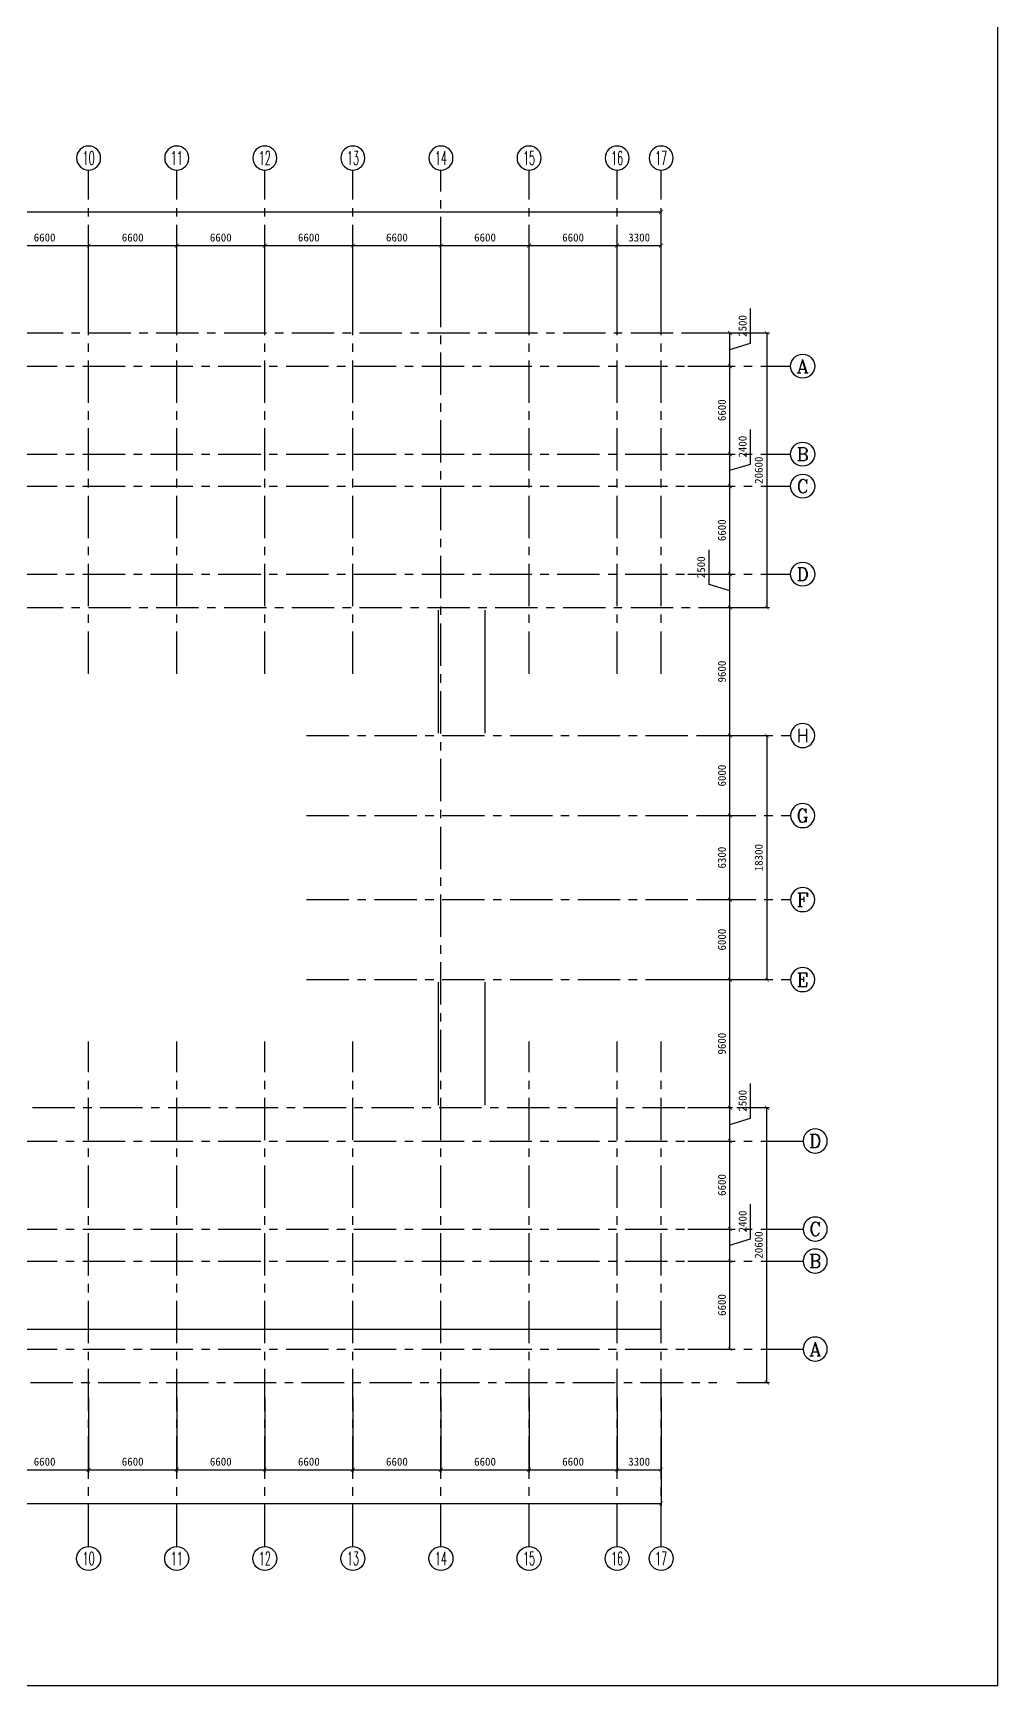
# Model space of a CAD drawing. Extents: x -738708 to 1376724, y 0 to 1572010.
# Drawn here: x 538767 to 611061, y 753489 to 877433 of the extents above; entities that cross this region are included whole.
import ezdxf
from ezdxf.enums import TextEntityAlignment as Align

# ---------------------------------------------------------------- set-up
doc = ezdxf.new("R2010")
doc.units = 0
doc.linetypes.add('CENTER', pattern=[50.8, 31.75, -6.35, 6.35, -6.35])
doc.layers.get('0').update_dxf_attribs({"linetype": 'CONTINUOUS'})
doc.layers.get('DEFPOINTS').update_dxf_attribs({"linetype": 'CONTINUOUS'})
for name, color, linetype in [('AXIS', 7, 'CONTINUOUS'), ('墙基线', 7, 'CONTINUOUS'), ('标注', 7, 'CONTINUOUS'), ('轴线', 1, 'CENTER'), ('轴线号', 7, 'CONTINUOUS')]:
    doc.layers.add(name, color=color, linetype=linetype)
doc.styles.add('COMPLEX', font='COMPLEX')
doc.dimstyles.new('ISO-25', dxfattribs={"dimtxt": 600, "dimasz": 300, "dimexe": 200, "dimexo": 2000, "dimgap": 300, "dimtad": 1, "dimdec": 0, "dimtxsty": 'STANDARD', "dimblk": 'ARCHTICK', "dimcen": 2.5, "dimazin": 3, "dimtfac": 1, "dimtdec": 0, "dimtmove": 0, "dimatfit": 3})

# ---------------------------------------------------------------- blocks, each defined once
blk = doc.blocks.new('_ARCHTICK')
at = {"color": 0, "linetype": 'BYBLOCK', "const_width": 0.15}
blk.add_lwpolyline([(-0.5, -0.5), (0.5, 0.5)], dxfattribs=at)
blk = doc.blocks.new('*D244')
at = {"layer": 'DEFPOINTS', "color": 0}
for p in [(569330, 861499), (562730, 854104), (569330, 854104)]:
    blk.add_point(p, dxfattribs=at)
at = {"layer": '标注', "color": 0}
for p, q in [((562730, 856104), (562730, 861699)), ((562730, 861499), (569330, 861499)), ((569330, 856104), (569330, 861699))]:
    blk.add_line(p, q, dxfattribs=at)
at = {"layer": '标注', "color": 0, "xscale": 300, "yscale": 300, "zscale": 300, "rotation": 180}
blk.add_blockref('_ARCHTICK', (562730, 861499), dxfattribs=at)
at = {"layer": '标注', "color": 0, "xscale": 300, "yscale": 300, "zscale": 300}
blk.add_blockref('_ARCHTICK', (569330, 861499), dxfattribs=at)
at = {"layer": '标注', "color": 0, "insert": (566030, 862099), "char_height": 600, "attachment_point": 5}
blk.add_mtext('6600', dxfattribs=at)
blk = doc.blocks.new('*D245')
at = {"layer": 'DEFPOINTS', "color": 0}
for p in [(562730, 777100), (569330, 777100), (569330, 769705)]:
    blk.add_point(p, dxfattribs=at)
at = {"layer": '标注', "color": 0}
for p, q in [((562730, 775100), (562730, 769505)), ((569330, 775100), (569330, 769505)), ((562730, 769705), (569330, 769705))]:
    blk.add_line(p, q, dxfattribs=at)
at = {"layer": '标注', "color": 0, "xscale": 300, "yscale": 300, "zscale": 300, "rotation": 180}
blk.add_blockref('_ARCHTICK', (562730, 769705), dxfattribs=at)
at = {"layer": '标注', "color": 0, "xscale": 300, "yscale": 300, "zscale": 300}
blk.add_blockref('_ARCHTICK', (569330, 769705), dxfattribs=at)
at = {"layer": '标注', "color": 0, "insert": (566030, 770305), "char_height": 600, "attachment_point": 5}
blk.add_mtext('6600', dxfattribs=at)
blk = doc.blocks.new('*D250')
at = {"layer": 'DEFPOINTS', "color": 0}
for p in [(536330, 777100), (542930, 777100), (542930, 769705)]:
    blk.add_point(p, dxfattribs=at)
at = {"layer": '标注', "color": 0}
for p, q in [((536330, 775100), (536330, 769505)), ((542930, 775100), (542930, 769505)), ((536330, 769705), (542930, 769705))]:
    blk.add_line(p, q, dxfattribs=at)
at = {"layer": '标注', "color": 0, "xscale": 300, "yscale": 300, "zscale": 300, "rotation": 180}
blk.add_blockref('_ARCHTICK', (536330, 769705), dxfattribs=at)
at = {"layer": '标注', "color": 0, "xscale": 300, "yscale": 300, "zscale": 300}
blk.add_blockref('_ARCHTICK', (542930, 769705), dxfattribs=at)
at = {"layer": '标注', "color": 0, "insert": (539630, 770305), "char_height": 600, "attachment_point": 5}
blk.add_mtext('6600', dxfattribs=at)
blk = doc.blocks.new('*D255')
at = {"layer": 'DEFPOINTS', "color": 0}
for p in [(549530, 777100), (556130, 777100), (556130, 769705)]:
    blk.add_point(p, dxfattribs=at)
at = {"layer": '标注', "color": 0}
for p, q in [((549530, 775100), (549530, 769505)), ((556130, 775100), (556130, 769505)), ((549530, 769705), (556130, 769705))]:
    blk.add_line(p, q, dxfattribs=at)
at = {"layer": '标注', "color": 0, "xscale": 300, "yscale": 300, "zscale": 300, "rotation": 180}
blk.add_blockref('_ARCHTICK', (549530, 769705), dxfattribs=at)
at = {"layer": '标注', "color": 0, "xscale": 300, "yscale": 300, "zscale": 300}
blk.add_blockref('_ARCHTICK', (556130, 769705), dxfattribs=at)
at = {"layer": '标注', "color": 0, "insert": (552830, 770305), "char_height": 600, "attachment_point": 5}
blk.add_mtext('6600', dxfattribs=at)
blk = doc.blocks.new('*D256')
at = {"layer": 'DEFPOINTS', "color": 0}
for p in [(542930, 777100), (549530, 777100), (549530, 769705)]:
    blk.add_point(p, dxfattribs=at)
at = {"layer": '标注', "color": 0}
for p, q in [((542930, 775100), (542930, 769505)), ((549530, 775100), (549530, 769505)), ((542930, 769705), (549530, 769705))]:
    blk.add_line(p, q, dxfattribs=at)
at = {"layer": '标注', "color": 0, "xscale": 300, "yscale": 300, "zscale": 300, "rotation": 180}
blk.add_blockref('_ARCHTICK', (542930, 769705), dxfattribs=at)
at = {"layer": '标注', "color": 0, "xscale": 300, "yscale": 300, "zscale": 300}
blk.add_blockref('_ARCHTICK', (549530, 769705), dxfattribs=at)
at = {"layer": '标注', "color": 0, "insert": (546230, 770305), "char_height": 600, "attachment_point": 5}
blk.add_mtext('6600', dxfattribs=at)
blk = doc.blocks.new('*D257')
at = {"layer": 'DEFPOINTS', "color": 0}
for p in [(556130, 777100), (562730, 777100), (562730, 769705)]:
    blk.add_point(p, dxfattribs=at)
at = {"layer": '标注', "color": 0}
for p, q in [((556130, 775100), (556130, 769505)), ((562730, 775100), (562730, 769505)), ((556130, 769705), (562730, 769705))]:
    blk.add_line(p, q, dxfattribs=at)
at = {"layer": '标注', "color": 0, "xscale": 300, "yscale": 300, "zscale": 300, "rotation": 180}
blk.add_blockref('_ARCHTICK', (556130, 769705), dxfattribs=at)
at = {"layer": '标注', "color": 0, "xscale": 300, "yscale": 300, "zscale": 300}
blk.add_blockref('_ARCHTICK', (562730, 769705), dxfattribs=at)
at = {"layer": '标注', "color": 0, "insert": (559430, 770305), "char_height": 600, "attachment_point": 5}
blk.add_mtext('6600', dxfattribs=at)
blk = doc.blocks.new('*D268')
at = {"layer": 'DEFPOINTS', "color": 0}
for p in [(549530, 861499), (542930, 854104), (549530, 854104)]:
    blk.add_point(p, dxfattribs=at)
at = {"layer": '标注', "color": 0}
for p, q in [((542930, 856104), (542930, 861699)), ((542930, 861499), (549530, 861499)), ((549530, 856104), (549530, 861699))]:
    blk.add_line(p, q, dxfattribs=at)
at = {"layer": '标注', "color": 0, "xscale": 300, "yscale": 300, "zscale": 300, "rotation": 180}
blk.add_blockref('_ARCHTICK', (542930, 861499), dxfattribs=at)
at = {"layer": '标注', "color": 0, "xscale": 300, "yscale": 300, "zscale": 300}
blk.add_blockref('_ARCHTICK', (549530, 861499), dxfattribs=at)
at = {"layer": '标注', "color": 0, "insert": (546230, 862099), "char_height": 600, "attachment_point": 5}
blk.add_mtext('6600', dxfattribs=at)
blk = doc.blocks.new('*D269')
at = {"layer": 'DEFPOINTS', "color": 0}
for p in [(556130, 861499), (549530, 854104), (556130, 854104)]:
    blk.add_point(p, dxfattribs=at)
at = {"layer": '标注', "color": 0}
for p, q in [((549530, 856104), (549530, 861699)), ((549530, 861499), (556130, 861499)), ((556130, 856104), (556130, 861699))]:
    blk.add_line(p, q, dxfattribs=at)
at = {"layer": '标注', "color": 0, "xscale": 300, "yscale": 300, "zscale": 300, "rotation": 180}
blk.add_blockref('_ARCHTICK', (549530, 861499), dxfattribs=at)
at = {"layer": '标注', "color": 0, "xscale": 300, "yscale": 300, "zscale": 300}
blk.add_blockref('_ARCHTICK', (556130, 861499), dxfattribs=at)
at = {"layer": '标注', "color": 0, "insert": (552830, 862099), "char_height": 600, "attachment_point": 5}
blk.add_mtext('6600', dxfattribs=at)
blk = doc.blocks.new('*D270')
at = {"layer": 'DEFPOINTS', "color": 0}
for p in [(562730, 861499), (556130, 854104), (562730, 854104)]:
    blk.add_point(p, dxfattribs=at)
at = {"layer": '标注', "color": 0}
for p, q in [((556130, 856104), (556130, 861699)), ((556130, 861499), (562730, 861499)), ((562730, 856104), (562730, 861699))]:
    blk.add_line(p, q, dxfattribs=at)
at = {"layer": '标注', "color": 0, "xscale": 300, "yscale": 300, "zscale": 300, "rotation": 180}
blk.add_blockref('_ARCHTICK', (556130, 861499), dxfattribs=at)
at = {"layer": '标注', "color": 0, "xscale": 300, "yscale": 300, "zscale": 300}
blk.add_blockref('_ARCHTICK', (562730, 861499), dxfattribs=at)
at = {"layer": '标注', "color": 0, "insert": (559430, 862099), "char_height": 600, "attachment_point": 5}
blk.add_mtext('6600', dxfattribs=at)
blk = doc.blocks.new('*D275')
at = {"layer": 'DEFPOINTS', "color": 0}
for p in [(542930, 861499), (536330, 854104), (542930, 854104)]:
    blk.add_point(p, dxfattribs=at)
at = {"layer": '标注', "color": 0}
for p, q in [((536330, 856104), (536330, 861699)), ((536330, 861499), (542930, 861499)), ((542930, 856104), (542930, 861699))]:
    blk.add_line(p, q, dxfattribs=at)
at = {"layer": '标注', "color": 0, "xscale": 300, "yscale": 300, "zscale": 300, "rotation": 180}
blk.add_blockref('_ARCHTICK', (536330, 861499), dxfattribs=at)
at = {"layer": '标注', "color": 0, "xscale": 300, "yscale": 300, "zscale": 300}
blk.add_blockref('_ARCHTICK', (542930, 861499), dxfattribs=at)
at = {"layer": '标注', "color": 0, "insert": (539630, 862099), "char_height": 600, "attachment_point": 5}
blk.add_mtext('6600', dxfattribs=at)
blk = doc.blocks.new('*D312')
at = {"layer": 'DEFPOINTS', "color": 0}
for p in [(590981, 818752), (590981, 818752), (590981, 812452)]:
    blk.add_point(p, dxfattribs=at)
at = {"layer": '标注', "color": 0}
for p, q in [((588981, 818752), (590781, 818752)), ((590981, 812452), (590981, 818752)), ((588981, 812452), (590781, 812452))]:
    blk.add_line(p, q, dxfattribs=at)
at = {"layer": '标注', "color": 0, "xscale": 300, "yscale": 300, "zscale": 300}
for p, rotation in [((590981, 818752), 90), ((590981, 812452), 270)]:
    blk.add_blockref('_ARCHTICK', p, dxfattribs=dict(at, rotation=rotation))
at = {"layer": '标注', "color": 0, "insert": (590381, 815602), "char_height": 600, "attachment_point": 5, "rotation": 90}
blk.add_mtext('6300', dxfattribs=at)
blk = doc.blocks.new('*D277')
at = {"layer": 'DEFPOINTS', "color": 0}
for p in [(582530, 777100), (585830, 777100), (585830, 769705)]:
    blk.add_point(p, dxfattribs=at)
at = {"layer": '标注', "color": 0}
for p, q in [((582530, 775100), (582530, 769505)), ((585830, 775100), (585830, 769505)), ((582530, 769705), (585830, 769705))]:
    blk.add_line(p, q, dxfattribs=at)
at = {"layer": '标注', "color": 0, "xscale": 300, "yscale": 300, "zscale": 300, "rotation": 180}
blk.add_blockref('_ARCHTICK', (582530, 769705), dxfattribs=at)
at = {"layer": '标注', "color": 0, "xscale": 300, "yscale": 300, "zscale": 300}
blk.add_blockref('_ARCHTICK', (585830, 769705), dxfattribs=at)
at = {"layer": '标注', "color": 0, "insert": (584180, 770305), "char_height": 600, "attachment_point": 5}
blk.add_mtext('3300', dxfattribs=at)
blk = doc.blocks.new('*D278')
at = {"layer": 'DEFPOINTS', "color": 0}
for p in [(575930, 777100), (582530, 777100), (582530, 769705)]:
    blk.add_point(p, dxfattribs=at)
at = {"layer": '标注', "color": 0}
for p, q in [((575930, 775100), (575930, 769505)), ((582530, 775100), (582530, 769505)), ((575930, 769705), (582530, 769705))]:
    blk.add_line(p, q, dxfattribs=at)
at = {"layer": '标注', "color": 0, "xscale": 300, "yscale": 300, "zscale": 300, "rotation": 180}
blk.add_blockref('_ARCHTICK', (575930, 769705), dxfattribs=at)
at = {"layer": '标注', "color": 0, "xscale": 300, "yscale": 300, "zscale": 300}
blk.add_blockref('_ARCHTICK', (582530, 769705), dxfattribs=at)
at = {"layer": '标注', "color": 0, "insert": (579230, 770305), "char_height": 600, "attachment_point": 5}
blk.add_mtext('6600', dxfattribs=at)
blk = doc.blocks.new('*D279')
at = {"layer": 'DEFPOINTS', "color": 0}
for p in [(569330, 777100), (575930, 777100), (575930, 769705)]:
    blk.add_point(p, dxfattribs=at)
at = {"layer": '标注', "color": 0}
for p, q in [((569330, 775100), (569330, 769505)), ((575930, 775100), (575930, 769505)), ((569330, 769705), (575930, 769705))]:
    blk.add_line(p, q, dxfattribs=at)
at = {"layer": '标注', "color": 0, "xscale": 300, "yscale": 300, "zscale": 300, "rotation": 180}
blk.add_blockref('_ARCHTICK', (569330, 769705), dxfattribs=at)
at = {"layer": '标注', "color": 0, "xscale": 300, "yscale": 300, "zscale": 300}
blk.add_blockref('_ARCHTICK', (575930, 769705), dxfattribs=at)
at = {"layer": '标注', "color": 0, "insert": (572630, 770305), "char_height": 600, "attachment_point": 5}
blk.add_mtext('6600', dxfattribs=at)
blk = doc.blocks.new('*D280')
at = {"layer": 'DEFPOINTS', "color": 0}
for p in [(585830, 796852), (590981, 796852), (585830, 794352)]:
    blk.add_point(p, dxfattribs=at)
at = {"layer": '标注', "color": 0}
for p, q in [((592531, 796067), (592531, 798667)), ((587830, 796852), (591181, 796852)), ((590981, 794352), (590981, 796852)), ((590981, 795602), (592531, 796067)), ((587830, 794352), (591181, 794352))]:
    blk.add_line(p, q, dxfattribs=at)
at = {"layer": '标注', "color": 0, "xscale": 300, "yscale": 300, "zscale": 300}
for p, rotation in [((590981, 796852), 90), ((590981, 794352), 270)]:
    blk.add_blockref('_ARCHTICK', p, dxfattribs=dict(at, rotation=rotation))
at = {"layer": '标注', "color": 0, "insert": (591931, 797367), "char_height": 600, "attachment_point": 5, "rotation": 90}
blk.add_mtext('2500', dxfattribs=at)
blk = doc.blocks.new('*D281')
at = {"layer": 'DEFPOINTS', "color": 0}
for p in [(585830, 787752), (590981, 787752), (585830, 785352)]:
    blk.add_point(p, dxfattribs=at)
at = {"layer": '标注', "color": 0}
for p, q in [((592531, 787017), (592531, 789617)), ((587830, 787752), (591181, 787752)), ((590981, 785352), (590981, 787752)), ((590981, 786552), (592531, 787017)), ((587830, 785352), (591181, 785352))]:
    blk.add_line(p, q, dxfattribs=at)
at = {"layer": '标注', "color": 0, "xscale": 300, "yscale": 300, "zscale": 300}
for p, rotation in [((590981, 787752), 90), ((590981, 785352), 270)]:
    blk.add_blockref('_ARCHTICK', p, dxfattribs=dict(at, rotation=rotation))
at = {"layer": '标注', "color": 0, "insert": (591931, 788317), "char_height": 600, "attachment_point": 5, "rotation": 90}
blk.add_mtext('2400', dxfattribs=at)
blk = doc.blocks.new('*D283')
at = {"layer": 'DEFPOINTS', "color": 0}
for p in [(585830, 794352), (590981, 794352), (585830, 787752)]:
    blk.add_point(p, dxfattribs=at)
at = {"layer": '标注', "color": 0}
for p, q in [((587830, 794352), (591181, 794352)), ((590981, 787752), (590981, 794352)), ((587830, 787752), (591181, 787752))]:
    blk.add_line(p, q, dxfattribs=at)
at = {"layer": '标注', "color": 0, "xscale": 300, "yscale": 300, "zscale": 300}
for p, rotation in [((590981, 794352), 90), ((590981, 787752), 270)]:
    blk.add_blockref('_ARCHTICK', p, dxfattribs=dict(at, rotation=rotation))
at = {"layer": '标注', "color": 0, "insert": (590381, 791052), "char_height": 600, "attachment_point": 5, "rotation": 90}
blk.add_mtext('6600', dxfattribs=at)
blk = doc.blocks.new('*D314')
at = {"layer": 'DEFPOINTS', "color": 0}
for p in [(590981, 812452), (591131, 812452), (590981, 806452)]:
    blk.add_point(p, dxfattribs=at)
at = {"layer": '标注', "color": 0}
for p, q in [((589131, 812452), (590781, 812452)), ((590981, 806452), (590981, 812452)), ((588981, 806452), (590781, 806452))]:
    blk.add_line(p, q, dxfattribs=at)
at = {"layer": '标注', "color": 0, "xscale": 300, "yscale": 300, "zscale": 300}
for p, rotation in [((590981, 812452), 90), ((590981, 806452), 270)]:
    blk.add_blockref('_ARCHTICK', p, dxfattribs=dict(at, rotation=rotation))
at = {"layer": '标注', "color": 0, "insert": (590381, 809452), "char_height": 600, "attachment_point": 5, "rotation": 90}
blk.add_mtext('6000', dxfattribs=at)
blk = doc.blocks.new('*D284')
at = {"layer": 'DEFPOINTS', "color": 0}
for p in [(575930, 861499), (569330, 854104), (575930, 854104)]:
    blk.add_point(p, dxfattribs=at)
at = {"layer": '标注', "color": 0}
for p, q in [((569330, 856104), (569330, 861699)), ((569330, 861499), (575930, 861499)), ((575930, 856104), (575930, 861699))]:
    blk.add_line(p, q, dxfattribs=at)
at = {"layer": '标注', "color": 0, "xscale": 300, "yscale": 300, "zscale": 300, "rotation": 180}
blk.add_blockref('_ARCHTICK', (569330, 861499), dxfattribs=at)
at = {"layer": '标注', "color": 0, "xscale": 300, "yscale": 300, "zscale": 300}
blk.add_blockref('_ARCHTICK', (575930, 861499), dxfattribs=at)
at = {"layer": '标注', "color": 0, "insert": (572630, 862099), "char_height": 600, "attachment_point": 5}
blk.add_mtext('6600', dxfattribs=at)
blk = doc.blocks.new('*D285')
at = {"layer": 'DEFPOINTS', "color": 0}
for p in [(582530, 861499), (575930, 854104), (582530, 854104)]:
    blk.add_point(p, dxfattribs=at)
at = {"layer": '标注', "color": 0}
for p, q in [((575930, 856104), (575930, 861699)), ((575930, 861499), (582530, 861499)), ((582530, 856104), (582530, 861699))]:
    blk.add_line(p, q, dxfattribs=at)
at = {"layer": '标注', "color": 0, "xscale": 300, "yscale": 300, "zscale": 300, "rotation": 180}
blk.add_blockref('_ARCHTICK', (575930, 861499), dxfattribs=at)
at = {"layer": '标注', "color": 0, "xscale": 300, "yscale": 300, "zscale": 300}
blk.add_blockref('_ARCHTICK', (582530, 861499), dxfattribs=at)
at = {"layer": '标注', "color": 0, "insert": (579230, 862099), "char_height": 600, "attachment_point": 5}
blk.add_mtext('6600', dxfattribs=at)
blk = doc.blocks.new('*D286')
at = {"layer": 'DEFPOINTS', "color": 0}
for p in [(585830, 861499), (582530, 854104), (585830, 854104)]:
    blk.add_point(p, dxfattribs=at)
at = {"layer": '标注', "color": 0}
for p, q in [((582530, 856104), (582530, 861699)), ((582530, 861499), (585830, 861499)), ((585830, 856104), (585830, 861699))]:
    blk.add_line(p, q, dxfattribs=at)
at = {"layer": '标注', "color": 0, "xscale": 300, "yscale": 300, "zscale": 300, "rotation": 180}
blk.add_blockref('_ARCHTICK', (582530, 861499), dxfattribs=at)
at = {"layer": '标注', "color": 0, "xscale": 300, "yscale": 300, "zscale": 300}
blk.add_blockref('_ARCHTICK', (585830, 861499), dxfattribs=at)
at = {"layer": '标注', "color": 0, "insert": (584180, 862099), "char_height": 600, "attachment_point": 5}
blk.add_mtext('3300', dxfattribs=at)
blk = doc.blocks.new('*D316')
at = {"layer": 'DEFPOINTS', "color": 0}
for p in [(585830, 854952), (590981, 854952), (585830, 852452)]:
    blk.add_point(p, dxfattribs=at)
at = {"layer": '标注', "color": 0}
for p, q in [((592531, 854167), (592531, 856767)), ((587830, 854952), (591181, 854952)), ((590981, 852452), (590981, 854952)), ((590981, 853702), (592531, 854167)), ((587830, 852452), (591181, 852452))]:
    blk.add_line(p, q, dxfattribs=at)
at = {"layer": '标注', "color": 0, "xscale": 300, "yscale": 300, "zscale": 300}
for p, rotation in [((590981, 854952), 90), ((590981, 852452), 270)]:
    blk.add_blockref('_ARCHTICK', p, dxfattribs=dict(at, rotation=rotation))
at = {"layer": '标注', "color": 0, "insert": (591931, 855467), "char_height": 600, "attachment_point": 5, "rotation": 90}
blk.add_mtext('2500', dxfattribs=at)
blk = doc.blocks.new('*D287')
at = {"layer": 'DEFPOINTS', "color": 0}
for p in [(590976, 836857), (590976, 836857), (590976, 834357)]:
    blk.add_point(p, dxfattribs=at)
at = {"layer": '标注', "color": 0}
for p, q in [((589426, 836072), (589426, 838672)), ((588976, 836857), (590776, 836857)), ((590976, 834357), (590976, 836857)), ((590976, 835607), (589426, 836072)), ((588976, 834357), (590776, 834357))]:
    blk.add_line(p, q, dxfattribs=at)
at = {"layer": '标注', "color": 0, "xscale": 300, "yscale": 300, "zscale": 300}
for p, rotation in [((590976, 836857), 90), ((590976, 834357), 270)]:
    blk.add_blockref('_ARCHTICK', p, dxfattribs=dict(at, rotation=rotation))
at = {"layer": '标注', "color": 0, "insert": (588826, 837372), "char_height": 600, "attachment_point": 5, "rotation": 90}
blk.add_mtext('2500', dxfattribs=at)
blk = doc.blocks.new('*D317')
at = {"layer": 'DEFPOINTS', "color": 0}
for p in [(590981, 834352), (590981, 834352), (590981, 824752)]:
    blk.add_point(p, dxfattribs=at)
at = {"layer": '标注', "color": 0}
for p, q in [((588981, 834352), (590781, 834352)), ((590981, 824752), (590981, 834352)), ((588981, 824752), (590781, 824752))]:
    blk.add_line(p, q, dxfattribs=at)
at = {"layer": '标注', "color": 0, "xscale": 300, "yscale": 300, "zscale": 300}
for p, rotation in [((590981, 834352), 90), ((590981, 824752), 270)]:
    blk.add_blockref('_ARCHTICK', p, dxfattribs=dict(at, rotation=rotation))
at = {"layer": '标注', "color": 0, "insert": (590381, 829552), "char_height": 600, "attachment_point": 5, "rotation": 90}
blk.add_mtext('9600', dxfattribs=at)
blk = doc.blocks.new('*D318')
at = {"layer": 'DEFPOINTS', "color": 0}
for p in [(590981, 824752), (590981, 824752), (590981, 818752)]:
    blk.add_point(p, dxfattribs=at)
at = {"layer": '标注', "color": 0}
for p, q in [((588981, 824752), (590781, 824752)), ((590981, 818752), (590981, 824752)), ((588981, 818752), (590781, 818752))]:
    blk.add_line(p, q, dxfattribs=at)
at = {"layer": '标注', "color": 0, "xscale": 300, "yscale": 300, "zscale": 300}
for p, rotation in [((590981, 824752), 90), ((590981, 818752), 270)]:
    blk.add_blockref('_ARCHTICK', p, dxfattribs=dict(at, rotation=rotation))
at = {"layer": '标注', "color": 0, "insert": (590381, 821752), "char_height": 600, "attachment_point": 5, "rotation": 90}
blk.add_mtext('6000', dxfattribs=at)
blk = doc.blocks.new('*D319')
at = {"layer": 'DEFPOINTS', "color": 0}
for p in [(585830, 845852), (590981, 845852), (585830, 843452)]:
    blk.add_point(p, dxfattribs=at)
at = {"layer": '标注', "color": 0}
for p, q in [((592531, 845117), (592531, 847717)), ((587830, 845852), (591181, 845852)), ((590981, 843452), (590981, 845852)), ((590981, 844652), (592531, 845117)), ((587830, 843452), (591181, 843452))]:
    blk.add_line(p, q, dxfattribs=at)
at = {"layer": '标注', "color": 0, "xscale": 300, "yscale": 300, "zscale": 300}
for p, rotation in [((590981, 845852), 90), ((590981, 843452), 270)]:
    blk.add_blockref('_ARCHTICK', p, dxfattribs=dict(at, rotation=rotation))
at = {"layer": '标注', "color": 0, "insert": (591931, 846417), "char_height": 600, "attachment_point": 5, "rotation": 90}
blk.add_mtext('2400', dxfattribs=at)
blk = doc.blocks.new('*D320')
at = {"layer": 'DEFPOINTS', "color": 0}
for p in [(585830, 843452), (590981, 843452), (585830, 836852)]:
    blk.add_point(p, dxfattribs=at)
at = {"layer": '标注', "color": 0}
for p, q in [((587830, 843452), (591181, 843452)), ((590981, 836852), (590981, 843452)), ((587830, 836852), (591181, 836852))]:
    blk.add_line(p, q, dxfattribs=at)
at = {"layer": '标注', "color": 0, "xscale": 300, "yscale": 300, "zscale": 300}
for p, rotation in [((590981, 843452), 90), ((590981, 836852), 270)]:
    blk.add_blockref('_ARCHTICK', p, dxfattribs=dict(at, rotation=rotation))
at = {"layer": '标注', "color": 0, "insert": (590381, 840152), "char_height": 600, "attachment_point": 5, "rotation": 90}
blk.add_mtext('6600', dxfattribs=at)
blk = doc.blocks.new('*D321')
at = {"layer": 'DEFPOINTS', "color": 0}
for p in [(585830, 852452), (590981, 852452), (585830, 845852)]:
    blk.add_point(p, dxfattribs=at)
at = {"layer": '标注', "color": 0}
for p, q in [((587830, 852452), (591181, 852452)), ((590981, 845852), (590981, 852452)), ((587830, 845852), (591181, 845852))]:
    blk.add_line(p, q, dxfattribs=at)
at = {"layer": '标注', "color": 0, "xscale": 300, "yscale": 300, "zscale": 300}
for p, rotation in [((590981, 852452), 90), ((590981, 845852), 270)]:
    blk.add_blockref('_ARCHTICK', p, dxfattribs=dict(at, rotation=rotation))
at = {"layer": '标注', "color": 0, "insert": (590381, 849152), "char_height": 600, "attachment_point": 5, "rotation": 90}
blk.add_mtext('6600', dxfattribs=at)
blk = doc.blocks.new('*D243')
at = {"layer": 'DEFPOINTS', "color": 0}
for p in [(585830, 864025), (486830, 859104), (585830, 859104)]:
    blk.add_point(p, dxfattribs=at)
at = {"layer": '标注', "color": 0}
for p, q in [((486830, 861104), (486830, 864225)), ((486830, 864025), (585830, 864025)), ((585830, 861104), (585830, 864225))]:
    blk.add_line(p, q, dxfattribs=at)
at = {"layer": '标注', "color": 0, "xscale": 300, "yscale": 300, "zscale": 300, "rotation": 180}
blk.add_blockref('_ARCHTICK', (486830, 864025), dxfattribs=at)
at = {"layer": '标注', "color": 0, "xscale": 300, "yscale": 300, "zscale": 300}
blk.add_blockref('_ARCHTICK', (585830, 864025), dxfattribs=at)
at = {"layer": '标注', "color": 0, "insert": (536330, 864625), "char_height": 600, "attachment_point": 5}
blk.add_mtext('99000', dxfattribs=at)
blk = doc.blocks.new('*D242')
at = {"layer": 'DEFPOINTS', "color": 0}
for p in [(486830, 772100), (585830, 772100), (585830, 767179)]:
    blk.add_point(p, dxfattribs=at)
at = {"layer": '标注', "color": 0}
for p, q in [((486830, 770100), (486830, 766979)), ((585830, 770100), (585830, 766979)), ((486830, 767179), (585830, 767179))]:
    blk.add_line(p, q, dxfattribs=at)
at = {"layer": '标注', "color": 0, "xscale": 300, "yscale": 300, "zscale": 300, "rotation": 180}
blk.add_blockref('_ARCHTICK', (486830, 767179), dxfattribs=at)
at = {"layer": '标注', "color": 0, "xscale": 300, "yscale": 300, "zscale": 300}
blk.add_blockref('_ARCHTICK', (585830, 767179), dxfattribs=at)
at = {"layer": '标注', "color": 0, "insert": (536330, 767779), "char_height": 600, "attachment_point": 5}
blk.add_mtext('99000', dxfattribs=at)
blk = doc.blocks.new('_AXISO')
blk.add_circle((0, 0), 0.5)
at = {"layer": '轴线号', "style": 'COMPLEX', "width": 1.041667}
blk.add_attdef('A', text='', height=0.56, dxfattribs=at).set_placement((-0.25, -0.28), (0.25, -0.28), align=Align.FIT)
blk = doc.blocks.new('*D311')
at = {"layer": 'DEFPOINTS', "color": 0}
for p in [(588981, 824752), (588981, 806452), (593740, 806452)]:
    blk.add_point(p, dxfattribs=at)
at = {"layer": '标注', "color": 0}
for p, q in [((590981, 824752), (593940, 824752)), ((593740, 824752), (593740, 806452)), ((590981, 806452), (593940, 806452))]:
    blk.add_line(p, q, dxfattribs=at)
at = {"layer": '标注', "color": 0, "xscale": 300, "yscale": 300, "zscale": 300}
for p, rotation in [((593740, 824752), 90), ((593740, 806452), 270)]:
    blk.add_blockref('_ARCHTICK', p, dxfattribs=dict(at, rotation=rotation))
at = {"layer": '标注', "color": 0, "insert": (593140, 815602), "char_height": 600, "attachment_point": 5, "rotation": 90}
blk.add_mtext('18300', dxfattribs=at)
blk = doc.blocks.new('*D313')
at = {"layer": 'DEFPOINTS', "color": 0}
for p in [(585830, 806452), (590981, 806452), (585830, 796852)]:
    blk.add_point(p, dxfattribs=at)
at = {"layer": '标注', "color": 0}
for p, q in [((587830, 806452), (591181, 806452)), ((590981, 796852), (590981, 806452)), ((587830, 796852), (591181, 796852))]:
    blk.add_line(p, q, dxfattribs=at)
at = {"layer": '标注', "color": 0, "xscale": 300, "yscale": 300, "zscale": 300}
for p, rotation in [((590981, 806452), 90), ((590981, 796852), 270)]:
    blk.add_blockref('_ARCHTICK', p, dxfattribs=dict(at, rotation=rotation))
at = {"layer": '标注', "color": 0, "insert": (590381, 801652), "char_height": 600, "attachment_point": 5, "rotation": 90}
blk.add_mtext('9600', dxfattribs=at)
blk = doc.blocks.new('*D282')
at = {"layer": 'DEFPOINTS', "color": 0}
for p in [(585830, 785352), (590981, 785352), (585830, 778752)]:
    blk.add_point(p, dxfattribs=at)
at = {"layer": '标注', "color": 0}
for p, q in [((587830, 785352), (591181, 785352)), ((590981, 778752), (590981, 785352)), ((587830, 778752), (591181, 778752))]:
    blk.add_line(p, q, dxfattribs=at)
at = {"layer": '标注', "color": 0, "xscale": 300, "yscale": 300, "zscale": 300}
for p, rotation in [((590981, 785352), 90), ((590981, 778752), 270)]:
    blk.add_blockref('_ARCHTICK', p, dxfattribs=dict(at, rotation=rotation))
at = {"layer": '标注', "color": 0, "insert": (590381, 782052), "char_height": 600, "attachment_point": 5, "rotation": 90}
blk.add_mtext('6600', dxfattribs=at)
blk = doc.blocks.new('*D276')
at = {"layer": 'DEFPOINTS', "color": 0}
for p in [(589505, 796852), (593740, 796852), (589505, 776252)]:
    blk.add_point(p, dxfattribs=at)
at = {"layer": '标注', "color": 0}
for p, q in [((591505, 796852), (593940, 796852)), ((593740, 776252), (593740, 796852)), ((591505, 776252), (593940, 776252))]:
    blk.add_line(p, q, dxfattribs=at)
at = {"layer": '标注', "color": 0, "xscale": 300, "yscale": 300, "zscale": 300}
for p, rotation in [((593740, 796852), 90), ((593740, 776252), 270)]:
    blk.add_blockref('_ARCHTICK', p, dxfattribs=dict(at, rotation=rotation))
at = {"layer": '标注', "color": 0, "insert": (593140, 786552), "char_height": 600, "attachment_point": 5, "rotation": 90}
blk.add_mtext('20600', dxfattribs=at)
blk = doc.blocks.new('*D315')
at = {"layer": 'DEFPOINTS', "color": 0}
for p in [(587830, 854952), (587830, 834352), (593740, 834352)]:
    blk.add_point(p, dxfattribs=at)
at = {"layer": '标注', "color": 0}
for p, q in [((589830, 854952), (593940, 854952)), ((593740, 854952), (593740, 834352)), ((589830, 834352), (593940, 834352))]:
    blk.add_line(p, q, dxfattribs=at)
at = {"layer": '标注', "color": 0, "xscale": 300, "yscale": 300, "zscale": 300}
for p, rotation in [((593740, 854952), 90), ((593740, 834352), 270)]:
    blk.add_blockref('_ARCHTICK', p, dxfattribs=dict(at, rotation=rotation))
at = {"layer": '标注', "color": 0, "insert": (593140, 844652), "char_height": 600, "attachment_point": 5, "rotation": 90}
blk.add_mtext('20600', dxfattribs=at)

msp = doc.modelspace()

# ---------------------------------------------------------------- linework, layer by layer
at = {"ltscale": 100}
msp.add_line((486830.1, 780252.1), (585830.1, 780252.1), dxfattribs=at)
at = {"layer": '墙基线'}
for p, q in [((569145.1, 824937.1), (569145.1, 834167.1)), ((572630.1, 824937.1), (572630.1, 834167.1)), ((569145.1, 797037.1), (569145.1, 806267.1)), ((572630.1, 797037.1), (572630.1, 806267.1))]:
    msp.add_line(p, q, dxfattribs=at)
at = {"layer": '标注'}
for q in [(611061.1, 1000265), (392021.1, 753489.1)]:
    msp.add_line((611061.1, 753489.1), q, dxfattribs=at)
at = {"layer": '轴线', "ltscale": 100}
for p, q in [((542930.1, 829388.5), (542930.1, 867163.3)), ((549530.1, 829388.5), (549530.1, 867163.3)), ((556130.1, 829388.5), (556130.1, 867163.3)), ((562730.1, 829388.5), (562730.1, 867163.3)), ((569330.1, 763945.1), (569330.1, 867163.3)), ((575930.1, 829388.5), (575930.1, 867163.3)), ((582530.1, 829388.5), (582530.1, 867163.3)), ((585830.1, 829388.5), (585830.1, 867163.3)), ((481953.4, 854952.1), (593751.8, 854952.1)), ((476444.6, 852452.1), (595530.9, 852452.1)), ((476444.6, 845852.1), (595530.9, 845852.1)), ((476444.6, 843452.1), (595530.9, 843452.1)), ((476444.6, 836852.1), (595530.9, 836852.1)), ((481953.4, 834352.1), (593751.8, 834352.1)), ((559262.4, 824752.1), (595530.9, 824752.1)), ((559262.4, 818752.1), (595530.9, 818752.1)), ((559262.4, 812452.1), (595530.9, 812452.1)), ((559262.4, 806452.1), (595530.9, 806452.1)), ((542930.1, 763945.1), (542930.1, 801815.7)), ((549530.1, 763945.1), (549530.1, 801815.7)), ((556130.1, 763945.1), (556130.1, 801815.7)), ((562730.1, 763945.1), (562730.1, 801815.7)), ((575930.1, 763945.1), (575930.1, 801815.7)), ((582530.1, 763945.1), (582530.1, 801815.7)), ((585830.1, 763945.1), (585830.1, 801815.7)), ((482839, 796852.1), (589928.2, 796852.1)), ((476444.6, 794352.1), (596472.7, 794352.1)), ((476444.6, 787752.1), (596472.7, 787752.1)), ((476444.6, 785352.1), (596472.7, 785352.1)), ((476444.6, 778752.1), (596472.7, 778752.1)), ((482689.7, 776252.1), (589995, 776252.1))]:
    msp.add_line(p, q, dxfattribs=at)

# ---------------------------------------------------------------- block references
at = {"layer": 'AXIS'}
ref = msp.add_blockref('_AXISO', (542930.1, 868063.3), dxfattribs=dict(at, xscale=-1800, yscale=1800, zscale=1800, rotation=180))
ref.add_attrib('A', '10', dxfattribs={"layer": '轴线号', "height": 1008, "style": 'COMPLEX', "width": 0.646552}).set_placement((542480.1, 867559.3), (543380.1, 867559.3), align=Align.FIT)
ref = msp.add_blockref('_AXISO', (549530.1, 868063.3), dxfattribs=dict(at, xscale=-1800, yscale=1800, zscale=1800, rotation=180))
ref.add_attrib('A', '11', dxfattribs={"layer": '轴线号', "height": 1008, "style": 'COMPLEX', "width": 0.78125}).set_placement((549080.1, 867559.3), (549980.1, 867559.3), align=Align.FIT)
ref = msp.add_blockref('_AXISO', (556130.1, 868063.3), dxfattribs=dict(at, xscale=-1800, yscale=1800, zscale=1800, rotation=180))
ref.add_attrib('A', '12', dxfattribs={"layer": '轴线号', "height": 1008, "style": 'COMPLEX', "width": 0.646552}).set_placement((555680.1, 867559.3), (556580.1, 867559.3), align=Align.FIT)
ref = msp.add_blockref('_AXISO', (562730.1, 868063.3), dxfattribs=dict(at, xscale=-1800, yscale=1800, zscale=1800, rotation=180))
ref.add_attrib('A', '13', dxfattribs={"layer": '轴线号', "height": 1008, "style": 'COMPLEX', "width": 0.646552}).set_placement((562280.1, 867559.3), (563180.1, 867559.3), align=Align.FIT)
ref = msp.add_blockref('_AXISO', (569330.1, 868063.3), dxfattribs=dict(at, xscale=-1800, yscale=1800, zscale=1800, rotation=180))
ref.add_attrib('A', '14', dxfattribs={"layer": '轴线号', "height": 1008, "style": 'COMPLEX', "width": 0.604839}).set_placement((568880.1, 867559.3), (569780.1, 867559.3), align=Align.FIT)
ref = msp.add_blockref('_AXISO', (575930.1, 868063.3), dxfattribs=dict(at, xscale=-1800, yscale=1800, zscale=1800, rotation=180))
ref.add_attrib('A', '15', dxfattribs={"layer": '轴线号', "height": 1008, "style": 'COMPLEX', "width": 0.646552}).set_placement((575480.1, 867559.3), (576380.1, 867559.3), align=Align.FIT)
ref = msp.add_blockref('_AXISO', (582530.1, 868063.3), dxfattribs=dict(at, xscale=-1800, yscale=1800, zscale=1800, rotation=180))
ref.add_attrib('A', '16', dxfattribs={"layer": '轴线号', "height": 1008, "style": 'COMPLEX', "width": 0.646552}).set_placement((582080.1, 867559.3), (582980.1, 867559.3), align=Align.FIT)
ref = msp.add_blockref('_AXISO', (585830.1, 868063.3), dxfattribs=dict(at, xscale=-1800, yscale=1800, zscale=1800, rotation=180))
ref.add_attrib('A', '17', dxfattribs={"layer": '轴线号', "height": 1008, "style": 'COMPLEX', "width": 0.646552}).set_placement((585380.1, 867559.3), (586280.1, 867559.3), align=Align.FIT)
ref = msp.add_blockref('_AXISO', (596430.9, 852452.1), dxfattribs=dict(at, xscale=1800, yscale=1800, zscale=1800, rotation=180))
ref.add_attrib('A', 'A', dxfattribs={"layer": '轴线号', "height": 1008, "style": 'COMPLEX', "width": 1.041667}).set_placement((595980.9, 851948.1), (596880.9, 851948.1), align=Align.FIT)
ref = msp.add_blockref('_AXISO', (596430.9, 845852.1), dxfattribs=dict(at, xscale=1800, yscale=1800, zscale=1800, rotation=180))
ref.add_attrib('A', 'B', dxfattribs={"layer": '轴线号', "height": 1008, "style": 'COMPLEX', "width": 1.102941}).set_placement((595980.9, 845348.1), (596880.9, 845348.1), align=Align.FIT)
ref = msp.add_blockref('_AXISO', (596430.9, 843452.1), dxfattribs=dict(at, xscale=1800, yscale=1800, zscale=1800, rotation=180))
ref.add_attrib('A', 'C', dxfattribs={"layer": '轴线号', "height": 1008, "style": 'COMPLEX', "width": 1.25}).set_placement((595980.9, 842948.1), (596880.9, 842948.1), align=Align.FIT)
ref = msp.add_blockref('_AXISO', (596430.9, 836852.1), dxfattribs=dict(at, xscale=1800, yscale=1800, zscale=1800, rotation=180))
ref.add_attrib('A', 'D', dxfattribs={"layer": '轴线号', "height": 1008, "style": 'COMPLEX', "width": 1.102941}).set_placement((595980.9, 836348.1), (596880.9, 836348.1), align=Align.FIT)
ref = msp.add_blockref('_AXISO', (596430.9, 824752.1), dxfattribs=dict(at, xscale=-1800, yscale=1800, zscale=1800))
ref.add_attrib('A', 'H', dxfattribs={"layer": '轴线号', "height": 1008, "style": 'COMPLEX', "width": 0.9375}).set_placement((595980.9, 824248.1), (596880.9, 824248.1), align=Align.FIT)
ref = msp.add_blockref('_AXISO', (596430.9, 818752.1), dxfattribs=dict(at, xscale=-1800, yscale=1800, zscale=1800))
ref.add_attrib('A', 'G', dxfattribs={"layer": '轴线号', "height": 1008, "style": 'COMPLEX', "width": 1.041667}).set_placement((595980.9, 818248.1), (596880.9, 818248.1), align=Align.FIT)
ref = msp.add_blockref('_AXISO', (596430.9, 812452.1), dxfattribs=dict(at, xscale=-1800, yscale=1800, zscale=1800))
ref.add_attrib('A', 'F', dxfattribs={"layer": '轴线号', "height": 1008, "style": 'COMPLEX', "width": 1.171875}).set_placement((595980.9, 811948.1), (596880.9, 811948.1), align=Align.FIT)
ref = msp.add_blockref('_AXISO', (596430.9, 806452.1), dxfattribs=dict(at, xscale=-1800, yscale=1800, zscale=1800))
ref.add_attrib('A', 'E', dxfattribs={"layer": '轴线号', "height": 1008, "style": 'COMPLEX', "width": 1.171875}).set_placement((595980.9, 805948.1), (596880.9, 805948.1), align=Align.FIT)
ref = msp.add_blockref('_AXISO', (597372.7, 794352.1), dxfattribs=dict(at, xscale=-1800, yscale=1800, zscale=1800))
ref.add_attrib('A', 'D', dxfattribs={"layer": '轴线号', "height": 1008, "style": 'COMPLEX', "width": 1.102941}).set_placement((596922.7, 793848.1), (597822.7, 793848.1), align=Align.FIT)
ref = msp.add_blockref('_AXISO', (597372.7, 787752.1), dxfattribs=dict(at, xscale=-1800, yscale=1800, zscale=1800))
ref.add_attrib('A', 'C', dxfattribs={"layer": '轴线号', "height": 1008, "style": 'COMPLEX', "width": 1.25}).set_placement((596922.7, 787248.1), (597822.7, 787248.1), align=Align.FIT)
ref = msp.add_blockref('_AXISO', (597372.7, 785352.1), dxfattribs=dict(at, xscale=-1800, yscale=1800, zscale=1800))
ref.add_attrib('A', 'B', dxfattribs={"layer": '轴线号', "height": 1008, "style": 'COMPLEX', "width": 1.102941}).set_placement((596922.7, 784848.1), (597822.7, 784848.1), align=Align.FIT)
ref = msp.add_blockref('_AXISO', (597372.7, 778752.1), dxfattribs=dict(at, xscale=-1800, yscale=1800, zscale=1800))
ref.add_attrib('A', 'A', dxfattribs={"layer": '轴线号', "height": 1008, "style": 'COMPLEX', "width": 1.041667}).set_placement((596922.7, 778248.1), (597822.7, 778248.1), align=Align.FIT)
ref = msp.add_blockref('_AXISO', (542930.1, 763045.1), dxfattribs=dict(at, xscale=1800, yscale=1800, zscale=1800))
ref.add_attrib('A', '10', dxfattribs={"layer": '轴线号', "height": 1008, "style": 'COMPLEX', "width": 0.646552}).set_placement((542480.1, 762541.1), (543380.1, 762541.1), align=Align.FIT)
ref = msp.add_blockref('_AXISO', (549530.1, 763045.1), dxfattribs=dict(at, xscale=1800, yscale=1800, zscale=1800))
ref.add_attrib('A', '11', dxfattribs={"layer": '轴线号', "height": 1008, "style": 'COMPLEX', "width": 0.78125}).set_placement((549080.1, 762541.1), (549980.1, 762541.1), align=Align.FIT)
ref = msp.add_blockref('_AXISO', (556130.1, 763045.1), dxfattribs=dict(at, xscale=1800, yscale=1800, zscale=1800))
ref.add_attrib('A', '12', dxfattribs={"layer": '轴线号', "height": 1008, "style": 'COMPLEX', "width": 0.646552}).set_placement((555680.1, 762541.1), (556580.1, 762541.1), align=Align.FIT)
ref = msp.add_blockref('_AXISO', (562730.1, 763045.1), dxfattribs=dict(at, xscale=1800, yscale=1800, zscale=1800))
ref.add_attrib('A', '13', dxfattribs={"layer": '轴线号', "height": 1008, "style": 'COMPLEX', "width": 0.646552}).set_placement((562280.1, 762541.1), (563180.1, 762541.1), align=Align.FIT)
ref = msp.add_blockref('_AXISO', (569330.1, 763045.1), dxfattribs=dict(at, xscale=1800, yscale=1800, zscale=1800))
ref.add_attrib('A', '14', dxfattribs={"layer": '轴线号', "height": 1008, "style": 'COMPLEX', "width": 0.604839}).set_placement((568880.1, 762541.1), (569780.1, 762541.1), align=Align.FIT)
ref = msp.add_blockref('_AXISO', (575930.1, 763045.1), dxfattribs=dict(at, xscale=1800, yscale=1800, zscale=1800))
ref.add_attrib('A', '15', dxfattribs={"layer": '轴线号', "height": 1008, "style": 'COMPLEX', "width": 0.646552}).set_placement((575480.1, 762541.1), (576380.1, 762541.1), align=Align.FIT)
ref = msp.add_blockref('_AXISO', (582530.1, 763045.1), dxfattribs=dict(at, xscale=1800, yscale=1800, zscale=1800))
ref.add_attrib('A', '16', dxfattribs={"layer": '轴线号', "height": 1008, "style": 'COMPLEX', "width": 0.646552}).set_placement((582080.1, 762541.1), (582980.1, 762541.1), align=Align.FIT)
ref = msp.add_blockref('_AXISO', (585830.1, 763045.1), dxfattribs=dict(at, xscale=1800, yscale=1800, zscale=1800))
ref.add_attrib('A', '17', dxfattribs={"layer": '轴线号', "height": 1008, "style": 'COMPLEX', "width": 0.646552}).set_placement((585380.1, 762541.1), (586280.1, 762541.1), align=Align.FIT)

# ---------------------------------------------------------------- dimensions: what is measured, and where the dimension line sits
at = {"layer": '标注'}
for base, p1, p2, picture, middle in [((585830.1, 864025.1), (486830.1, 859104.3), (585830.1, 859104.3), '*D243', (536330.1, 864625.1)), ((585830.1, 767179.2), (486830.1, 772099.9), (585830.1, 772099.9), '*D242', (536330.1, 767779.2))]:
    dim = msp.add_linear_dim(base=base, p1=p1, p2=p2, dimstyle='ISO-25', dxfattribs=at)
    dim.commit()
    dim.dimension.update_dxf_attribs({"geometry": picture, "text_midpoint": middle})
for base, p1, p2, picture, middle in [((542930.1, 861498.9), (536330.1, 854104.3), (542930.1, 854104.3), '*D275', (539630.1, 862098.9)), ((549530.1, 861498.9), (542930.1, 854104.3), (549530.1, 854104.3), '*D268', (546230.1, 862098.9)), ((556130.1, 861498.9), (549530.1, 854104.3), (556130.1, 854104.3), '*D269', (552830.1, 862098.9)), ((562730.1, 861498.9), (556130.1, 854104.3), (562730.1, 854104.3), '*D270', (559430.1, 862098.9)), ((569330.1, 861498.9), (562730.1, 854104.3), (569330.1, 854104.3), '*D244', (566030.1, 862098.9)), ((575930.1, 861498.9), (569330.1, 854104.3), (575930.1, 854104.3), '*D284', (572630.1, 862098.9)), ((582530.1, 861498.9), (575930.1, 854104.3), (582530.1, 854104.3), '*D285', (579230.1, 862098.9)), ((585830.1, 861498.9), (582530.1, 854104.3), (585830.1, 854104.3), '*D286', (584180.1, 862098.9)), ((542930.1, 769705.3), (536330.1, 777099.9), (542930.1, 777099.9), '*D250', (539630.1, 770305.3)), ((549530.1, 769705.3), (542930.1, 777099.9), (549530.1, 777099.9), '*D256', (546230.1, 770305.3)), ((556130.1, 769705.3), (549530.1, 777099.9), (556130.1, 777099.9), '*D255', (552830.1, 770305.3)), ((562730.1, 769705.3), (556130.1, 777099.9), (562730.1, 777099.9), '*D257', (559430.1, 770305.3)), ((569330.1, 769705.3), (562730.1, 777099.9), (569330.1, 777099.9), '*D245', (566030.1, 770305.3)), ((575930.1, 769705.3), (569330.1, 777099.9), (575930.1, 777099.9), '*D279', (572630.1, 770305.3)), ((582530.1, 769705.3), (575930.1, 777099.9), (582530.1, 777099.9), '*D278', (579230.1, 770305.3)), ((585830.1, 769705.3), (582530.1, 777099.9), (585830.1, 777099.9), '*D277', (584180.1, 770305.3))]:
    dim = msp.add_linear_dim(base=base, p1=p1, p2=p2, dimstyle='ISO-25', override={"dimtmove": 1}, dxfattribs=at)
    dim.commit()
    dim.dimension.update_dxf_attribs({"geometry": picture, "text_midpoint": middle})
for base, p1, p2, picture, middle in [((590980.7, 854952.1), (585830.1, 852452.1), (585830.1, 854952.1), '*D316', (591930.7, 854467.1)), ((590980.7, 852452.1), (585830.1, 845852.1), (585830.1, 852452.1), '*D321', (590380.7, 849152.1)), ((590980.7, 845852.1), (585830.1, 843452.1), (585830.1, 845852.1), '*D319', (591930.7, 845417.1)), ((590980.7, 843452.1), (585830.1, 836852.1), (585830.1, 843452.1), '*D320', (590380.7, 840152.1)), ((590975.8, 836857.1), (590975.8, 834357.1), (590975.8, 836857.1), '*D287', (588825.8, 836372.1)), ((590980.7, 834352.1), (590980.7, 824752.1), (590980.7, 834352.1), '*D317', (590380.7, 829552.1)), ((590980.7, 824752.1), (590980.7, 818752.1), (590980.7, 824752.1), '*D318', (590380.7, 821752.1)), ((590980.7, 818752.1), (590980.7, 812452.1), (590980.7, 818752.1), '*D312', (590380.7, 815602.1)), ((590980.7, 812452.1), (590980.7, 806452.1), (591130.7, 812452.1), '*D314', (590380.7, 809452.1)), ((590980.7, 796852.1), (585830.1, 794352.1), (585830.1, 796852.1), '*D280', (591930.7, 796367.1)), ((590980.7, 794352.1), (585830.1, 787752.1), (585830.1, 794352.1), '*D283', (590380.7, 791052.1)), ((590980.7, 787752.1), (585830.1, 785352.1), (585830.1, 787752.1), '*D281', (591930.7, 787317.1))]:
    dim = msp.add_linear_dim(base=base, p1=p1, p2=p2, angle=90, dimstyle='ISO-25', override={"dimtmove": 1}, dxfattribs=at)
    dim.commit()
    dim.dimension.update_dxf_attribs({"geometry": picture, "text_midpoint": middle})
for base, p1, p2, picture, middle in [((593739.8, 834352.1), (587830.1, 854952.1), (587830.1, 834352.1), '*D315', (593139.8, 844652.1)), ((593739.8, 806452.1), (588980.7, 824752.1), (588980.7, 806452.1), '*D311', (593139.8, 815602.1)), ((590980.7, 806452.1), (585830.1, 796852.1), (585830.1, 806452.1), '*D313', (590380.7, 801652.1)), ((593739.8, 796852.1), (589505.4, 776252.1), (589505.4, 796852.1), '*D276', (593139.8, 786552.1)), ((590980.7, 785352.1), (585830.1, 778752.1), (585830.1, 785352.1), '*D282', (590380.7, 782052.1))]:
    dim = msp.add_linear_dim(base=base, p1=p1, p2=p2, angle=90, dimstyle='ISO-25', dxfattribs=at)
    dim.commit()
    dim.dimension.update_dxf_attribs({"geometry": picture, "text_midpoint": middle})

doc.saveas('drawing.dxf')
